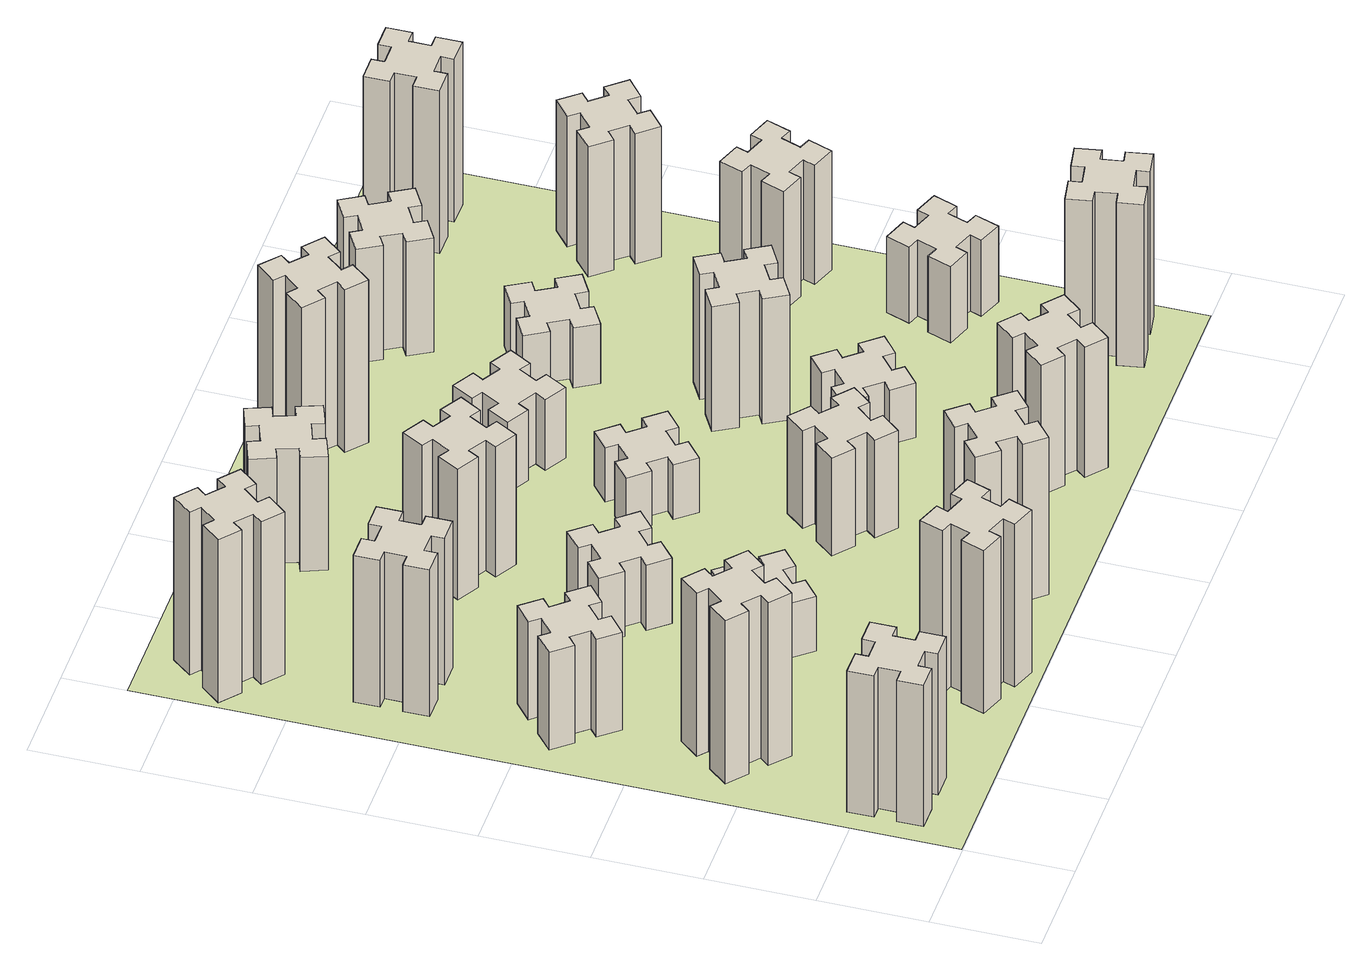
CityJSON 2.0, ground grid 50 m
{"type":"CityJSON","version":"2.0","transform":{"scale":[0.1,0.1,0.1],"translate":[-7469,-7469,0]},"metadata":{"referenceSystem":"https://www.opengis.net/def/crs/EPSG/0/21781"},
"CityObjects":{
"building1":{"type":"Building","attributes":{"class":"1000","function":"1000","usage":"1000","yearOfConstruction":2016,"roofType":"1000","measuredHeight":78,"storeysAboveGround":30,"storeysBelowGround":0},"geometry":[{"type":"Solid","lod":"1","boundaries":[[[[0,1,2,3,4,5,6,7,8,9,10,11,12,13,14,15,16,17,18,19]],[[17,16,20,21]],[[16,15,22,20]],[[15,14,23,22]],[[14,13,24,23]],[[13,12,25,24]],[[12,11,26,25]],[[11,10,27,26]],[[10,9,28,27]],[[9,8,29,28]],[[8,7,30,29]],[[7,6,31,30]],[[6,5,32,31]],[[5,4,33,32]],[[4,3,34,33]],[[3,2,35,34]],[[2,1,36,35]],[[1,0,37,36]],[[0,19,38,37]],[[19,18,39,38]],[[18,17,21,39]],[[24,25,26,27,28,29,30,31,32,33,34,35,36,37,38,39,21,20,22,23]]]]}]},
"building2":{"type":"Building","attributes":{"class":"1000","function":"1000","usage":"1000","yearOfConstruction":2016,"roofType":"1000","measuredHeight":90,"storeysAboveGround":30,"storeysBelowGround":0},"geometry":[{"type":"Solid","lod":"1","boundaries":[[[[40,41,42,43,44,45,46,47,48,49,50,51,52,53,54,55,56,57,58,59]],[[57,56,60,61]],[[56,55,62,60]],[[55,54,63,62]],[[54,53,64,63]],[[53,52,65,64]],[[52,51,66,65]],[[51,50,67,66]],[[50,49,68,67]],[[49,48,69,68]],[[48,47,70,69]],[[47,46,71,70]],[[46,45,72,71]],[[45,44,73,72]],[[44,43,74,73]],[[43,42,75,74]],[[42,41,76,75]],[[41,40,77,76]],[[40,59,78,77]],[[59,58,79,78]],[[58,57,61,79]],[[64,65,66,67,68,69,70,71,72,73,74,75,76,77,78,79,61,60,62,63]]]]}]},
"building3":{"type":"Building","attributes":{"class":"1000","function":"1000","usage":"1000","yearOfConstruction":2016,"roofType":"1000","measuredHeight":54,"storeysAboveGround":30,"storeysBelowGround":0},"geometry":[{"type":"Solid","lod":"1","boundaries":[[[[80,81,82,83,84,85,86,87,88,89,90,91,92,93,94,95,96,97,98,99]],[[97,96,100,101]],[[96,95,102,100]],[[95,94,103,102]],[[94,93,104,103]],[[93,92,105,104]],[[92,91,106,105]],[[91,90,107,106]],[[90,89,108,107]],[[89,88,109,108]],[[88,87,110,109]],[[87,86,111,110]],[[86,85,112,111]],[[85,84,113,112]],[[84,83,114,113]],[[83,82,115,114]],[[82,81,116,115]],[[81,80,117,116]],[[80,99,118,117]],[[99,98,119,118]],[[98,97,101,119]],[[104,105,106,107,108,109,110,111,112,113,114,115,116,117,118,119,101,100,102,103]]]]}]},
"building4":{"type":"Building","attributes":{"class":"1000","function":"1000","usage":"1000","yearOfConstruction":2016,"roofType":"1000","measuredHeight":81,"storeysAboveGround":30,"storeysBelowGround":0},"geometry":[{"type":"Solid","lod":"1","boundaries":[[[[120,121,122,123,124,125,126,127,128,129,130,131,132,133,134,135,136,137,138,139]],[[137,136,140,141]],[[136,135,142,140]],[[135,134,143,142]],[[134,133,144,143]],[[133,132,145,144]],[[132,131,146,145]],[[131,130,147,146]],[[130,129,148,147]],[[129,128,149,148]],[[128,127,150,149]],[[127,126,151,150]],[[126,125,152,151]],[[125,124,153,152]],[[124,123,154,153]],[[123,122,155,154]],[[122,121,156,155]],[[121,120,157,156]],[[120,139,158,157]],[[139,138,159,158]],[[138,137,141,159]],[[144,145,146,147,148,149,150,151,152,153,154,155,156,157,158,159,141,140,142,143]]]]}]},
"building5":{"type":"Building","attributes":{"class":"1000","function":"1000","usage":"1000","yearOfConstruction":2016,"roofType":"1000","measuredHeight":90,"storeysAboveGround":30,"storeysBelowGround":0},"geometry":[{"type":"Solid","lod":"1","boundaries":[[[[160,161,162,163,164,165,166,167,168,169,170,171,172,173,174,175,176,177,178,179]],[[177,176,180,181]],[[176,175,182,180]],[[175,174,183,182]],[[174,173,184,183]],[[173,172,185,184]],[[172,171,186,185]],[[171,170,187,186]],[[170,169,188,187]],[[169,168,189,188]],[[168,167,190,189]],[[167,166,191,190]],[[166,165,192,191]],[[165,164,193,192]],[[164,163,194,193]],[[163,162,195,194]],[[162,161,196,195]],[[161,160,197,196]],[[160,179,198,197]],[[179,178,199,198]],[[178,177,181,199]],[[184,185,186,187,188,189,190,191,192,193,194,195,196,197,198,199,181,180,182,183]]]]}]},
"building6":{"type":"Building","attributes":{"class":"1000","function":"1000","usage":"1000","yearOfConstruction":2016,"roofType":"1000","measuredHeight":90,"storeysAboveGround":30,"storeysBelowGround":0},"geometry":[{"type":"Solid","lod":"1","boundaries":[[[[200,201,202,203,204,205,206,207,208,209,210,211,212,213,214,215,216,217,218,219]],[[217,216,220,221]],[[216,215,222,220]],[[215,214,223,222]],[[214,213,224,223]],[[213,212,225,224]],[[212,211,226,225]],[[211,210,227,226]],[[210,209,228,227]],[[209,208,229,228]],[[208,207,230,229]],[[207,206,231,230]],[[206,205,232,231]],[[205,204,233,232]],[[204,203,234,233]],[[203,202,235,234]],[[202,201,236,235]],[[201,200,237,236]],[[200,219,238,237]],[[219,218,239,238]],[[218,217,221,239]],[[224,225,226,227,228,229,230,231,232,233,234,235,236,237,238,239,221,220,222,223]]]]}]},
"building7":{"type":"Building","attributes":{"class":"1000","function":"1000","usage":"1000","yearOfConstruction":2016,"roofType":"1000","measuredHeight":30,"storeysAboveGround":30,"storeysBelowGround":0},"geometry":[{"type":"Solid","lod":"1","boundaries":[[[[240,241,242,243,244,245,246,247,248,249,250,251,252,253,254,255,256,257,258,259]],[[257,256,260,261]],[[256,255,262,260]],[[255,254,263,262]],[[254,253,264,263]],[[253,252,265,264]],[[252,251,266,265]],[[251,250,267,266]],[[250,249,268,267]],[[249,248,269,268]],[[248,247,270,269]],[[247,246,271,270]],[[246,245,272,271]],[[245,244,273,272]],[[244,243,274,273]],[[243,242,275,274]],[[242,241,276,275]],[[241,240,277,276]],[[240,259,278,277]],[[259,258,279,278]],[[258,257,261,279]],[[264,265,266,267,268,269,270,271,272,273,274,275,276,277,278,279,261,260,262,263]]]]}]},
"building8":{"type":"Building","attributes":{"class":"1000","function":"1000","usage":"1000","yearOfConstruction":2016,"roofType":"1000","measuredHeight":36,"storeysAboveGround":30,"storeysBelowGround":0},"geometry":[{"type":"Solid","lod":"1","boundaries":[[[[280,281,282,283,284,285,286,287,288,289,290,291,292,293,294,295,296,297,298,299]],[[297,296,300,301]],[[296,295,302,300]],[[295,294,303,302]],[[294,293,304,303]],[[293,292,305,304]],[[292,291,306,305]],[[291,290,307,306]],[[290,289,308,307]],[[289,288,309,308]],[[288,287,310,309]],[[287,286,311,310]],[[286,285,312,311]],[[285,284,313,312]],[[284,283,314,313]],[[283,282,315,314]],[[282,281,316,315]],[[281,280,317,316]],[[280,299,318,317]],[[299,298,319,318]],[[298,297,301,319]],[[304,305,306,307,308,309,310,311,312,313,314,315,316,317,318,319,301,300,302,303]]]]}]},
"building9":{"type":"Building","attributes":{"class":"1000","function":"1000","usage":"1000","yearOfConstruction":2016,"roofType":"1000","measuredHeight":87,"storeysAboveGround":30,"storeysBelowGround":0},"geometry":[{"type":"Solid","lod":"1","boundaries":[[[[320,321,322,323,324,325,326,327,328,329,330,331,332,333,334,335,336,337,338,339]],[[337,336,340,341]],[[336,335,342,340]],[[335,334,343,342]],[[334,333,344,343]],[[333,332,345,344]],[[332,331,346,345]],[[331,330,347,346]],[[330,329,348,347]],[[329,328,349,348]],[[328,327,350,349]],[[327,326,351,350]],[[326,325,352,351]],[[325,324,353,352]],[[324,323,354,353]],[[323,322,355,354]],[[322,321,356,355]],[[321,320,357,356]],[[320,339,358,357]],[[339,338,359,358]],[[338,337,341,359]],[[344,345,346,347,348,349,350,351,352,353,354,355,356,357,358,359,341,340,342,343]]]]}]},
"building10":{"type":"Building","attributes":{"class":"1000","function":"1000","usage":"1000","yearOfConstruction":2016,"roofType":"1000","measuredHeight":72,"storeysAboveGround":30,"storeysBelowGround":0},"geometry":[{"type":"Solid","lod":"1","boundaries":[[[[360,361,362,363,364,365,366,367,368,369,370,371,372,373,374,375,376,377,378,379]],[[377,376,380,381]],[[376,375,382,380]],[[375,374,383,382]],[[374,373,384,383]],[[373,372,385,384]],[[372,371,386,385]],[[371,370,387,386]],[[370,369,388,387]],[[369,368,389,388]],[[368,367,390,389]],[[367,366,391,390]],[[366,365,392,391]],[[365,364,393,392]],[[364,363,394,393]],[[363,362,395,394]],[[362,361,396,395]],[[361,360,397,396]],[[360,379,398,397]],[[379,378,399,398]],[[378,377,381,399]],[[384,385,386,387,388,389,390,391,392,393,394,395,396,397,398,399,381,380,382,383]]]]}]},
"building11":{"type":"Building","attributes":{"class":"1000","function":"1000","usage":"1000","yearOfConstruction":2016,"roofType":"1000","measuredHeight":63,"storeysAboveGround":30,"storeysBelowGround":0},"geometry":[{"type":"Solid","lod":"1","boundaries":[[[[400,401,402,403,404,405,406,407,408,409,410,411,412,413,414,415,416,417,418,419]],[[417,416,420,421]],[[416,415,422,420]],[[415,414,423,422]],[[414,413,424,423]],[[413,412,425,424]],[[412,411,426,425]],[[411,410,427,426]],[[410,409,428,427]],[[409,408,429,428]],[[408,407,430,429]],[[407,406,431,430]],[[406,405,432,431]],[[405,404,433,432]],[[404,403,434,433]],[[403,402,435,434]],[[402,401,436,435]],[[401,400,437,436]],[[400,419,438,437]],[[419,418,439,438]],[[418,417,421,439]],[[424,425,426,427,428,429,430,431,432,433,434,435,436,437,438,439,421,420,422,423]]]]}]},
"building12":{"type":"Building","attributes":{"class":"1000","function":"1000","usage":"1000","yearOfConstruction":2016,"roofType":"1000","measuredHeight":54,"storeysAboveGround":30,"storeysBelowGround":0},"geometry":[{"type":"Solid","lod":"1","boundaries":[[[[440,441,442,443,444,445,446,447,448,449,450,451,452,453,454,455,456,457,458,459]],[[457,456,460,461]],[[456,455,462,460]],[[455,454,463,462]],[[454,453,464,463]],[[453,452,465,464]],[[452,451,466,465]],[[451,450,467,466]],[[450,449,468,467]],[[449,448,469,468]],[[448,447,470,469]],[[447,446,471,470]],[[446,445,472,471]],[[445,444,473,472]],[[444,443,474,473]],[[443,442,475,474]],[[442,441,476,475]],[[441,440,477,476]],[[440,459,478,477]],[[459,458,479,478]],[[458,457,461,479]],[[464,465,466,467,468,469,470,471,472,473,474,475,476,477,478,479,461,460,462,463]]]]}]},
"building13":{"type":"Building","attributes":{"class":"1000","function":"1000","usage":"1000","yearOfConstruction":2016,"roofType":"1000","measuredHeight":30,"storeysAboveGround":30,"storeysBelowGround":0},"geometry":[{"type":"Solid","lod":"1","boundaries":[[[[480,481,482,483,484,485,486,487,488,489,490,491,492,493,494,495,496,497,498,499]],[[497,496,500,501]],[[496,495,502,500]],[[495,494,503,502]],[[494,493,504,503]],[[493,492,505,504]],[[492,491,506,505]],[[491,490,507,506]],[[490,489,508,507]],[[489,488,509,508]],[[488,487,510,509]],[[487,486,511,510]],[[486,485,512,511]],[[485,484,513,512]],[[484,483,514,513]],[[483,482,515,514]],[[482,481,516,515]],[[481,480,517,516]],[[480,499,518,517]],[[499,498,519,518]],[[498,497,501,519]],[[504,505,506,507,508,509,510,511,512,513,514,515,516,517,518,519,501,500,502,503]]]]}]},
"building14":{"type":"Building","attributes":{"class":"1000","function":"1000","usage":"1000","yearOfConstruction":2016,"roofType":"1000","measuredHeight":72,"storeysAboveGround":30,"storeysBelowGround":0},"geometry":[{"type":"Solid","lod":"1","boundaries":[[[[520,521,522,523,524,525,526,527,528,529,530,531,532,533,534,535,536,537,538,539]],[[537,536,540,541]],[[536,535,542,540]],[[535,534,543,542]],[[534,533,544,543]],[[533,532,545,544]],[[532,531,546,545]],[[531,530,547,546]],[[530,529,548,547]],[[529,528,549,548]],[[528,527,550,549]],[[527,526,551,550]],[[526,525,552,551]],[[525,524,553,552]],[[524,523,554,553]],[[523,522,555,554]],[[522,521,556,555]],[[521,520,557,556]],[[520,539,558,557]],[[539,538,559,558]],[[538,537,541,559]],[[544,545,546,547,548,549,550,551,552,553,554,555,556,557,558,559,541,540,542,543]]]]}]},
"building15":{"type":"Building","attributes":{"class":"1000","function":"1000","usage":"1000","yearOfConstruction":2016,"roofType":"1000","measuredHeight":39,"storeysAboveGround":30,"storeysBelowGround":0},"geometry":[{"type":"Solid","lod":"1","boundaries":[[[[560,561,562,563,564,565,566,567,568,569,570,571,572,573,574,575,576,577,578,579]],[[577,576,580,581]],[[576,575,582,580]],[[575,574,583,582]],[[574,573,584,583]],[[573,572,585,584]],[[572,571,586,585]],[[571,570,587,586]],[[570,569,588,587]],[[569,568,589,588]],[[568,567,590,589]],[[567,566,591,590]],[[566,565,592,591]],[[565,564,593,592]],[[564,563,594,593]],[[563,562,595,594]],[[562,561,596,595]],[[561,560,597,596]],[[560,579,598,597]],[[579,578,599,598]],[[578,577,581,599]],[[584,585,586,587,588,589,590,591,592,593,594,595,596,597,598,599,581,580,582,583]]]]}]},
"building16":{"type":"Building","attributes":{"class":"1000","function":"1000","usage":"1000","yearOfConstruction":2016,"roofType":"1000","measuredHeight":90,"storeysAboveGround":30,"storeysBelowGround":0},"geometry":[{"type":"Solid","lod":"1","boundaries":[[[[600,601,602,603,604,605,606,607,608,609,610,611,612,613,614,615,616,617,618,619]],[[617,616,620,621]],[[616,615,622,620]],[[615,614,623,622]],[[614,613,624,623]],[[613,612,625,624]],[[612,611,626,625]],[[611,610,627,626]],[[610,609,628,627]],[[609,608,629,628]],[[608,607,630,629]],[[607,606,631,630]],[[606,605,632,631]],[[605,604,633,632]],[[604,603,634,633]],[[603,602,635,634]],[[602,601,636,635]],[[601,600,637,636]],[[600,619,638,637]],[[619,618,639,638]],[[618,617,621,639]],[[624,625,626,627,628,629,630,631,632,633,634,635,636,637,638,639,621,620,622,623]]]]}]},
"building17":{"type":"Building","attributes":{"class":"1000","function":"1000","usage":"1000","yearOfConstruction":2016,"roofType":"1000","measuredHeight":30,"storeysAboveGround":30,"storeysBelowGround":0},"geometry":[{"type":"Solid","lod":"1","boundaries":[[[[640,641,642,643,644,645,646,647,648,649,650,651,652,653,654,655,656,657,658,659]],[[657,656,660,661]],[[656,655,662,660]],[[655,654,663,662]],[[654,653,664,663]],[[653,652,665,664]],[[652,651,666,665]],[[651,650,667,666]],[[650,649,668,667]],[[649,648,669,668]],[[648,647,670,669]],[[647,646,671,670]],[[646,645,672,671]],[[645,644,673,672]],[[644,643,674,673]],[[643,642,675,674]],[[642,641,676,675]],[[641,640,677,676]],[[640,659,678,677]],[[659,658,679,678]],[[658,657,661,679]],[[664,665,666,667,668,669,670,671,672,673,674,675,676,677,678,679,661,660,662,663]]]]}]},
"building18":{"type":"Building","attributes":{"class":"1000","function":"1000","usage":"1000","yearOfConstruction":2016,"roofType":"1000","measuredHeight":69,"storeysAboveGround":30,"storeysBelowGround":0},"geometry":[{"type":"Solid","lod":"1","boundaries":[[[[680,681,682,683,684,685,686,687,688,689,690,691,692,693,694,695,696,697,698,699]],[[697,696,700,701]],[[696,695,702,700]],[[695,694,703,702]],[[694,693,704,703]],[[693,692,705,704]],[[692,691,706,705]],[[691,690,707,706]],[[690,689,708,707]],[[689,688,709,708]],[[688,687,710,709]],[[687,686,711,710]],[[686,685,712,711]],[[685,684,713,712]],[[684,683,714,713]],[[683,682,715,714]],[[682,681,716,715]],[[681,680,717,716]],[[680,699,718,717]],[[699,698,719,718]],[[698,697,701,719]],[[704,705,706,707,708,709,710,711,712,713,714,715,716,717,718,719,701,700,702,703]]]]}]},
"building19":{"type":"Building","attributes":{"class":"1000","function":"1000","usage":"1000","yearOfConstruction":2016,"roofType":"1000","measuredHeight":33,"storeysAboveGround":30,"storeysBelowGround":0},"geometry":[{"type":"Solid","lod":"1","boundaries":[[[[720,721,722,723,724,725,726,727,728,729,730,731,732,733,734,735,736,737,738,739]],[[737,736,740,741]],[[736,735,742,740]],[[735,734,743,742]],[[734,733,744,743]],[[733,732,745,744]],[[732,731,746,745]],[[731,730,747,746]],[[730,729,748,747]],[[729,728,749,748]],[[728,727,750,749]],[[727,726,751,750]],[[726,725,752,751]],[[725,724,753,752]],[[724,723,754,753]],[[723,722,755,754]],[[722,721,756,755]],[[721,720,757,756]],[[720,739,758,757]],[[739,738,759,758]],[[738,737,741,759]],[[744,745,746,747,748,749,750,751,752,753,754,755,756,757,758,759,741,740,742,743]]]]}]},
"building20":{"type":"Building","attributes":{"class":"1000","function":"1000","usage":"1000","yearOfConstruction":2016,"roofType":"1000","measuredHeight":90,"storeysAboveGround":30,"storeysBelowGround":0},"geometry":[{"type":"Solid","lod":"1","boundaries":[[[[760,761,762,763,764,765,766,767,768,769,770,771,772,773,774,775,776,777,778,779]],[[777,776,780,781]],[[776,775,782,780]],[[775,774,783,782]],[[774,773,784,783]],[[773,772,785,784]],[[772,771,786,785]],[[771,770,787,786]],[[770,769,788,787]],[[769,768,789,788]],[[768,767,790,789]],[[767,766,791,790]],[[766,765,792,791]],[[765,764,793,792]],[[764,763,794,793]],[[763,762,795,794]],[[762,761,796,795]],[[761,760,797,796]],[[760,779,798,797]],[[779,778,799,798]],[[778,777,781,799]],[[784,785,786,787,788,789,790,791,792,793,794,795,796,797,798,799,781,780,782,783]]]]}]},
"building21":{"type":"Building","attributes":{"class":"1000","function":"1000","usage":"1000","yearOfConstruction":2016,"roofType":"1000","measuredHeight":63,"storeysAboveGround":30,"storeysBelowGround":0},"geometry":[{"type":"Solid","lod":"1","boundaries":[[[[800,801,802,803,804,805,806,807,808,809,810,811,812,813,814,815,816,817,818,819]],[[817,816,820,821]],[[816,815,822,820]],[[815,814,823,822]],[[814,813,824,823]],[[813,812,825,824]],[[812,811,826,825]],[[811,810,827,826]],[[810,809,828,827]],[[809,808,829,828]],[[808,807,830,829]],[[807,806,831,830]],[[806,805,832,831]],[[805,804,833,832]],[[804,803,834,833]],[[803,802,835,834]],[[802,801,836,835]],[[801,800,837,836]],[[800,819,838,837]],[[819,818,839,838]],[[818,817,821,839]],[[824,825,826,827,828,829,830,831,832,833,834,835,836,837,838,839,821,820,822,823]]]]}]},
"building22":{"type":"Building","attributes":{"class":"1000","function":"1000","usage":"1000","yearOfConstruction":2016,"roofType":"1000","measuredHeight":42,"storeysAboveGround":30,"storeysBelowGround":0},"geometry":[{"type":"Solid","lod":"1","boundaries":[[[[840,841,842,843,844,845,846,847,848,849,850,851,852,853,854,855,856,857,858,859]],[[857,856,860,861]],[[856,855,862,860]],[[855,854,863,862]],[[854,853,864,863]],[[853,852,865,864]],[[852,851,866,865]],[[851,850,867,866]],[[850,849,868,867]],[[849,848,869,868]],[[848,847,870,869]],[[847,846,871,870]],[[846,845,872,871]],[[845,844,873,872]],[[844,843,874,873]],[[843,842,875,874]],[[842,841,876,875]],[[841,840,877,876]],[[840,859,878,877]],[[859,858,879,878]],[[858,857,861,879]],[[864,865,866,867,868,869,870,871,872,873,874,875,876,877,878,879,861,860,862,863]]]]}]},
"building23":{"type":"Building","attributes":{"class":"1000","function":"1000","usage":"1000","yearOfConstruction":2016,"roofType":"1000","measuredHeight":66,"storeysAboveGround":30,"storeysBelowGround":0},"geometry":[{"type":"Solid","lod":"1","boundaries":[[[[880,881,882,883,884,885,886,887,888,889,890,891,892,893,894,895,896,897,898,899]],[[897,896,900,901]],[[896,895,902,900]],[[895,894,903,902]],[[894,893,904,903]],[[893,892,905,904]],[[892,891,906,905]],[[891,890,907,906]],[[890,889,908,907]],[[889,888,909,908]],[[888,887,910,909]],[[887,886,911,910]],[[886,885,912,911]],[[885,884,913,912]],[[884,883,914,913]],[[883,882,915,914]],[[882,881,916,915]],[[881,880,917,916]],[[880,899,918,917]],[[899,898,919,918]],[[898,897,901,919]],[[904,905,906,907,908,909,910,911,912,913,914,915,916,917,918,919,901,900,902,903]]]]}]},
"building24":{"type":"Building","attributes":{"class":"1000","function":"1000","usage":"1000","yearOfConstruction":2016,"roofType":"1000","measuredHeight":72,"storeysAboveGround":30,"storeysBelowGround":0},"geometry":[{"type":"Solid","lod":"1","boundaries":[[[[920,921,922,923,924,925,926,927,928,929,930,931,932,933,934,935,936,937,938,939]],[[937,936,940,941]],[[936,935,942,940]],[[935,934,943,942]],[[934,933,944,943]],[[933,932,945,944]],[[932,931,946,945]],[[931,930,947,946]],[[930,929,948,947]],[[929,928,949,948]],[[928,927,950,949]],[[927,926,951,950]],[[926,925,952,951]],[[925,924,953,952]],[[924,923,954,953]],[[923,922,955,954]],[[922,921,956,955]],[[921,920,957,956]],[[920,939,958,957]],[[939,938,959,958]],[[938,937,941,959]],[[944,945,946,947,948,949,950,951,952,953,954,955,956,957,958,959,941,940,942,943]]]]}]},
"building25":{"type":"Building","attributes":{"class":"1000","function":"1000","usage":"1000","yearOfConstruction":2016,"roofType":"1000","measuredHeight":90,"storeysAboveGround":30,"storeysBelowGround":0},"geometry":[{"type":"Solid","lod":"1","boundaries":[[[[960,961,962,963,964,965,966,967,968,969,970,971,972,973,974,975,976,977,978,979]],[[977,976,980,981]],[[976,975,982,980]],[[975,974,983,982]],[[974,973,984,983]],[[973,972,985,984]],[[972,971,986,985]],[[971,970,987,986]],[[970,969,988,987]],[[969,968,989,988]],[[968,967,990,989]],[[967,966,991,990]],[[966,965,992,991]],[[965,964,993,992]],[[964,963,994,993]],[[963,962,995,994]],[[962,961,996,995]],[[961,960,997,996]],[[960,979,998,997]],[[979,978,999,998]],[[978,977,981,999]],[[984,985,986,987,988,989,990,991,992,993,994,995,996,997,998,999,981,980,982,983]]]]}]},
"landuse1":{"type":"LandUse","attributes":{"name":"plot1","function":"1010"},"geometry":[{"type":"MultiSurface","lod":"1","boundaries":[[[1000,1001,1002,1003]]]}]}
},
"vertices":[
[165,425,0],[165,325,0],[105,325,0],[105,205,0],[225,205,0],[225,265,0],[325,265,0],[325,205,0],[445,205,0],[445,325,0],[385,325,0],[385,425,0],[445,425,0],[445,545,0],[325,545,0],[325,485,0],[225,485,0],[225,545,0],[105,545,0],[105,425,0],[225,485,780],[225,545,780],[325,485,780],[325,545,780],[445,545,780],[445,425,780],[385,425,780],[385,325,780],[445,325,780],[445,205,780],[325,205,780],[325,265,780],[225,265,780],[225,205,780],[105,205,780],[105,325,780],[165,325,780],[165,425,780],[105,425,780],[105,545,780],
[484,1167,0],[408,1232,0],[446,1278,0],[354,1355,0],[277,1263,0],[323,1224,0],[259,1148,0],[213,1186,0],[136,1094,0],[228,1017,0],[266,1063,0],[343,999,0],[304,953,0],[396,876,0],[473,968,0],[427,1006,0],[492,1083,0],[538,1044,0],[615,1136,0],[523,1213,0],[492,1083,900],[538,1044,900],[427,1006,900],[473,968,900],[396,876,900],[304,953,900],[343,999,900],[266,1063,900],[228,1017,900],[136,1094,900],[213,1186,900],[259,1148,900],[323,1224,900],[277,1263,900],[354,1355,900],[446,1278,900],[408,1232,900],[484,1167,900],[523,1213,900],[615,1136,900],
[492,1888,0],[427,1964,0],[473,2003,0],[396,2095,0],[304,2018,0],[343,1972,0],[266,1907,0],[228,1953,0],[136,1876,0],[213,1784,0],[259,1823,0],[323,1746,0],[277,1708,0],[354,1616,0],[446,1693,0],[408,1739,0],[484,1803,0],[523,1757,0],[615,1834,0],[538,1926,0],[484,1803,540],[523,1757,540],[408,1739,540],[446,1693,540],[354,1616,540],[277,1708,540],[323,1746,540],[259,1823,540],[213,1784,540],[136,1876,540],[228,1953,540],[266,1907,540],[343,1972,540],[304,2018,540],[396,2095,540],[473,2003,540],[427,1964,540],[492,1888,540],[538,1926,540],[615,1834,540],
[485,2545,0],[485,2645,0],[545,2645,0],[545,2765,0],[425,2765,0],[425,2705,0],[325,2705,0],[325,2765,0],[205,2765,0],[205,2645,0],[265,2645,0],[265,2545,0],[205,2545,0],[205,2425,0],[325,2425,0],[325,2485,0],[425,2485,0],[425,2425,0],[545,2425,0],[545,2545,0],[425,2485,810],[425,2425,810],[325,2485,810],[325,2425,810],[205,2425,810],[205,2545,810],[265,2545,810],[265,2645,810],[205,2645,810],[205,2765,810],[325,2765,810],[325,2705,810],[425,2705,810],[425,2765,810],[545,2765,810],[545,2645,810],[485,2645,810],[485,2545,810],[545,2545,810],[545,2425,810],
[1029,360,0],[995,266,0],[939,287,0],[897,174,0],[1010,133,0],[1031,189,0],[1125,155,0],[1104,99,0],[1217,57,0],[1258,170,0],[1202,191,0],[1236,285,0],[1292,264,0],[1333,377,0],[1220,418,0],[1200,362,0],[1106,396,0],[1127,452,0],[1014,493,0],[973,380,0],[1106,396,900],[1127,452,900],[1200,362,900],[1220,418,900],[1333,377,900],[1292,264,900],[1236,285,900],[1202,191,900],[1258,170,900],[1217,57,900],[1104,99,900],[1125,155,900],[1031,189,900],[1010,133,900],[897,174,900],[939,287,900],[995,266,900],[1029,360,900],[973,380,900],[1014,493,900],
[384,3387,0],[308,3452,0],[346,3498,0],[254,3575,0],[177,3483,0],[223,3444,0],[159,3368,0],[113,3406,0],[36,3314,0],[128,3237,0],[166,3283,0],[243,3219,0],[204,3173,0],[296,3096,0],[373,3188,0],[327,3226,0],[392,3303,0],[438,3264,0],[515,3356,0],[423,3433,0],[392,3303,900],[438,3264,900],[327,3226,900],[373,3188,900],[296,3096,900],[204,3173,900],[243,3219,900],[166,3283,900],[128,3237,900],[36,3314,900],[113,3406,900],[159,3368,900],[223,3444,900],[177,3483,900],[254,3575,900],[346,3498,900],[308,3452,900],[384,3387,900],[423,3433,900],[515,3356,900],
[1083,1332,0],[1006,1267,0],[968,1313,0],[876,1236,0],[953,1144,0],[999,1183,0],[1063,1106,0],[1017,1068,0],[1094,976,0],[1186,1053,0],[1148,1099,0],[1224,1163,0],[1263,1117,0],[1355,1194,0],[1278,1286,0],[1232,1248,0],[1167,1324,0],[1213,1363,0],[1136,1455,0],[1044,1378,0],[1167,1324,300],[1213,1363,300],[1232,1248,300],[1278,1286,300],[1355,1194,300],[1263,1117,300],[1224,1163,300],[1148,1099,300],[1186,1053,300],[1094,976,300],[1017,1068,300],[1063,1106,300],[999,1183,300],[953,1144,300],[876,1236,300],[968,1313,300],[1006,1267,300],[1083,1332,300],[1044,1378,300],[1136,1455,300],
[1083,1972,0],[1006,1907,0],[968,1953,0],[876,1876,0],[953,1784,0],[999,1823,0],[1063,1746,0],[1017,1708,0],[1094,1616,0],[1186,1693,0],[1148,1739,0],[1224,1803,0],[1263,1757,0],[1355,1834,0],[1278,1926,0],[1232,1888,0],[1167,1964,0],[1213,2003,0],[1136,2095,0],[1044,2018,0],[1167,1964,360],[1213,2003,360],[1232,1888,360],[1278,1926,360],[1355,1834,360],[1263,1757,360],[1224,1803,360],[1148,1739,360],[1186,1693,360],[1094,1616,360],[1017,1708,360],[1063,1746,360],[999,1823,360],[953,1784,360],[876,1876,360],[968,1953,360],[1006,1907,360],[1083,1972,360],[1044,2018,360],[1136,2095,360],
[1639,343,0],[1703,266,0],[1657,228,0],[1734,136,0],[1826,213,0],[1788,259,0],[1864,323,0],[1903,277,0],[1995,354,0],[1918,446,0],[1872,408,0],[1807,484,0],[1853,523,0],[1776,615,0],[1684,538,0],[1723,492,0],[1646,427,0],[1608,473,0],[1516,396,0],[1593,304,0],[1646,427,870],[1608,473,870],[1723,492,870],[1684,538,870],[1776,615,870],[1853,523,870],[1807,484,870],[1872,408,870],[1918,446,870],[1995,354,870],[1903,277,870],[1864,323,870],[1788,259,870],[1826,213,870],[1734,136,870],[1657,228,870],[1703,266,870],[1639,343,870],[1593,304,870],[1516,396,870],
[1314,2666,0],[1227,2716,0],[1257,2768,0],[1153,2828,0],[1093,2724,0],[1145,2694,0],[1095,2607,0],[1043,2637,0],[983,2533,0],[1087,2473,0],[1117,2525,0],[1204,2475,0],[1174,2423,0],[1278,2363,0],[1338,2467,0],[1286,2497,0],[1336,2584,0],[1388,2554,0],[1448,2658,0],[1344,2718,0],[1336,2584,720],[1388,2554,720],[1286,2497,720],[1338,2467,720],[1278,2363,720],[1174,2423,720],[1204,2475,720],[1117,2525,720],[1087,2473,720],[983,2533,720],[1043,2637,720],[1095,2607,720],[1145,2694,720],[1093,2724,720],[1153,2828,720],[1257,2768,720],[1227,2716,720],[1314,2666,720],[1344,2718,720],[1448,2658,720],
[1125,3456,0],[1031,3422,0],[1010,3478,0],[897,3437,0],[939,3324,0],[995,3345,0],[1029,3251,0],[973,3230,0],[1014,3117,0],[1127,3159,0],[1106,3215,0],[1200,3249,0],[1220,3193,0],[1333,3234,0],[1292,3347,0],[1236,3326,0],[1202,3420,0],[1258,3440,0],[1217,3553,0],[1104,3512,0],[1202,3420,630],[1258,3440,630],[1236,3326,630],[1292,3347,630],[1333,3234,630],[1220,3193,630],[1200,3249,630],[1106,3215,630],[1127,3159,630],[1014,3117,630],[973,3230,630],[1029,3251,630],[995,3345,630],[939,3324,630],[897,3437,630],[1010,3478,630],[1031,3422,630],[1125,3456,630],[1104,3512,630],[1217,3553,630],
[1846,1063,0],[1923,999,0],[1884,953,0],[1976,876,0],[2053,968,0],[2007,1006,0],[2072,1083,0],[2118,1044,0],[2195,1136,0],[2103,1213,0],[2064,1167,0],[1988,1232,0],[2026,1278,0],[1934,1355,0],[1857,1263,0],[1903,1224,0],[1839,1148,0],[1793,1186,0],[1716,1094,0],[1808,1017,0],[1839,1148,540],[1793,1186,540],[1903,1224,540],[1857,1263,540],[1934,1355,540],[2026,1278,540],[1988,1232,540],[2064,1167,540],[2103,1213,540],[2195,1136,540],[2118,1044,540],[2072,1083,540],[2007,1006,540],[2053,968,540],[1976,876,540],[1884,953,540],[1923,999,540],[1846,1063,540],[1808,1017,540],[1716,1094,540],
[1972,1988,0],[1907,2064,0],[1953,2103,0],[1876,2195,0],[1784,2118,0],[1823,2072,0],[1746,2007,0],[1708,2053,0],[1616,1976,0],[1693,1884,0],[1739,1923,0],[1803,1846,0],[1757,1808,0],[1834,1716,0],[1926,1793,0],[1888,1839,0],[1964,1903,0],[2003,1857,0],[2095,1934,0],[2018,2026,0],[1964,1903,300],[2003,1857,300],[1888,1839,300],[1926,1793,300],[1834,1716,300],[1757,1808,300],[1803,1846,300],[1739,1923,300],[1693,1884,300],[1616,1976,300],[1708,2053,300],[1746,2007,300],[1823,2072,300],[1784,2118,300],[1876,2195,300],[1953,2103,300],[1907,2064,300],[1972,1988,300],[2018,2026,300],[2095,1934,300],
[2486,323,0],[2563,259,0],[2524,213,0],[2616,136,0],[2693,228,0],[2647,266,0],[2712,343,0],[2758,304,0],[2835,396,0],[2743,473,0],[2704,427,0],[2628,492,0],[2666,538,0],[2574,615,0],[2497,523,0],[2543,484,0],[2479,408,0],[2433,446,0],[2356,354,0],[2448,277,0],[2479,408,720],[2433,446,720],[2543,484,720],[2497,523,720],[2574,615,720],[2666,538,720],[2628,492,720],[2704,427,720],[2743,473,720],[2835,396,720],[2758,304,720],[2712,343,720],[2647,266,720],[2693,228,720],[2616,136,720],[2524,213,720],[2563,259,720],[2486,323,720],[2448,277,720],[2356,354,720],
[2026,2497,0],[2076,2584,0],[2128,2554,0],[2188,2658,0],[2084,2718,0],[2054,2666,0],[1967,2716,0],[1997,2768,0],[1893,2828,0],[1833,2724,0],[1885,2694,0],[1835,2607,0],[1783,2637,0],[1723,2533,0],[1827,2473,0],[1857,2525,0],[1944,2475,0],[1914,2423,0],[2018,2363,0],[2078,2467,0],[1944,2475,390],[1914,2423,390],[1857,2525,390],[1827,2473,390],[1723,2533,390],[1783,2637,390],[1835,2607,390],[1885,2694,390],[1833,2724,390],[1893,2828,390],[1997,2768,390],[1967,2716,390],[2054,2666,390],[2084,2718,390],[2188,2658,390],[2128,2554,390],[2076,2584,390],[2026,2497,390],[2078,2467,390],[2018,2363,390],
[1746,3383,0],[1823,3319,0],[1784,3273,0],[1876,3196,0],[1953,3288,0],[1907,3326,0],[1972,3403,0],[2018,3364,0],[2095,3456,0],[2003,3533,0],[1964,3487,0],[1888,3552,0],[1926,3598,0],[1834,3675,0],[1757,3583,0],[1803,3544,0],[1739,3468,0],[1693,3506,0],[1616,3414,0],[1708,3337,0],[1739,3468,900],[1693,3506,900],[1803,3544,900],[1757,3583,900],[1834,3675,900],[1926,3598,900],[1888,3552,900],[1964,3487,900],[2003,3533,900],[2095,3456,900],[2018,3364,900],[1972,3403,900],[1907,3326,900],[1953,3288,900],[1876,3196,900],[1784,3273,900],[1823,3319,900],[1746,3383,900],[1708,3337,900],[1616,3414,900],
[2628,1099,0],[2704,1163,0],[2743,1117,0],[2835,1194,0],[2758,1286,0],[2712,1248,0],[2647,1324,0],[2693,1363,0],[2616,1455,0],[2524,1378,0],[2563,1332,0],[2486,1267,0],[2448,1313,0],[2356,1236,0],[2433,1144,0],[2479,1183,0],[2543,1106,0],[2497,1068,0],[2574,976,0],[2666,1053,0],[2543,1106,300],[2497,1068,300],[2479,1183,300],[2433,1144,300],[2356,1236,300],[2448,1313,300],[2486,1267,300],[2563,1332,300],[2524,1378,300],[2616,1455,300],[2693,1363,300],[2647,1324,300],[2712,1248,300],[2758,1286,300],[2835,1194,300],[2743,1117,300],[2704,1163,300],[2628,1099,300],[2666,1053,300],[2574,976,300],
[2716,1767,0],[2666,1854,0],[2718,1884,0],[2658,1988,0],[2554,1928,0],[2584,1876,0],[2497,1826,0],[2467,1878,0],[2363,1818,0],[2423,1714,0],[2475,1744,0],[2525,1657,0],[2473,1627,0],[2533,1523,0],[2637,1583,0],[2607,1635,0],[2694,1685,0],[2724,1633,0],[2828,1693,0],[2768,1797,0],[2694,1685,690],[2724,1633,690],[2607,1635,690],[2637,1583,690],[2533,1523,690],[2473,1627,690],[2525,1657,690],[2475,1744,690],[2423,1714,690],[2363,1818,690],[2467,1878,690],[2497,1826,690],[2584,1876,690],[2554,1928,690],[2658,1988,690],[2718,1884,690],[2666,1854,690],[2716,1767,690],[2768,1797,690],[2828,1693,690],
[2475,2584,0],[2525,2497,0],[2473,2467,0],[2533,2363,0],[2637,2423,0],[2607,2475,0],[2694,2525,0],[2724,2473,0],[2828,2533,0],[2768,2637,0],[2716,2607,0],[2666,2694,0],[2718,2724,0],[2658,2828,0],[2554,2768,0],[2584,2716,0],[2497,2666,0],[2467,2718,0],[2363,2658,0],[2423,2554,0],[2497,2666,330],[2467,2718,330],[2584,2716,330],[2554,2768,330],[2658,2828,330],[2718,2724,330],[2666,2694,330],[2716,2607,330],[2768,2637,330],[2828,2533,330],[2724,2473,330],[2694,2525,330],[2607,2475,330],[2637,2423,330],[2533,2363,330],[2473,2467,330],[2525,2497,330],[2475,2584,330],[2423,2554,330],[2363,2658,330],
[3465,492,0],[3367,475,0],[3357,534,0],[3238,513,0],[3259,395,0],[3318,405,0],[3336,307,0],[3277,297,0],[3297,178,0],[3416,199,0],[3405,258,0],[3504,276,0],[3514,217,0],[3632,237,0],[3611,356,0],[3552,345,0],[3535,444,0],[3594,454,0],[3573,572,0],[3455,551,0],[3535,444,900],[3594,454,900],[3552,345,900],[3611,356,900],[3632,237,900],[3514,217,900],[3504,276,900],[3405,258,900],[3416,199,900],[3297,178,900],[3277,297,900],[3336,307,900],[3318,405,900],[3259,395,900],[3238,513,900],[3357,534,900],[3367,475,900],[3465,492,900],[3455,551,900],[3573,572,900],
[2716,3347,0],[2666,3434,0],[2718,3464,0],[2658,3568,0],[2554,3508,0],[2584,3456,0],[2497,3406,0],[2467,3458,0],[2363,3398,0],[2423,3294,0],[2475,3324,0],[2525,3237,0],[2473,3207,0],[2533,3103,0],[2637,3163,0],[2607,3215,0],[2694,3265,0],[2724,3213,0],[2828,3273,0],[2768,3377,0],[2694,3265,630],[2724,3213,630],[2607,3215,630],[2637,3163,630],[2533,3103,630],[2473,3207,630],[2525,3237,630],[2475,3324,630],[2423,3294,630],[2363,3398,630],[2467,3458,630],[2497,3406,630],[2584,3456,630],[2554,3508,630],[2658,3568,630],[2718,3464,630],[2666,3434,630],[2716,3347,630],[2768,3377,630],[2828,3273,630],
[3351,1029,0],[3445,995,0],[3424,939,0],[3537,897,0],[3578,1010,0],[3522,1031,0],[3556,1125,0],[3612,1104,0],[3653,1217,0],[3540,1258,0],[3520,1202,0],[3426,1236,0],[3447,1292,0],[3334,1333,0],[3293,1220,0],[3349,1200,0],[3315,1106,0],[3259,1127,0],[3217,1014,0],[3330,973,0],[3315,1106,420],[3259,1127,420],[3349,1200,420],[3293,1220,420],[3334,1333,420],[3447,1292,420],[3426,1236,420],[3520,1202,420],[3540,1258,420],[3653,1217,420],[3612,1104,420],[3556,1125,420],[3522,1031,420],[3578,1010,420],[3537,897,420],[3424,939,420],[3445,995,420],[3351,1029,420],[3330,973,420],[3217,1014,420],
[3520,1942,0],[3426,1976,0],[3447,2032,0],[3334,2073,0],[3293,1960,0],[3349,1940,0],[3315,1846,0],[3259,1867,0],[3217,1754,0],[3330,1713,0],[3351,1769,0],[3445,1735,0],[3424,1679,0],[3537,1637,0],[3578,1750,0],[3522,1771,0],[3556,1865,0],[3612,1844,0],[3653,1957,0],[3540,1998,0],[3556,1865,660],[3612,1844,660],[3522,1771,660],[3578,1750,660],[3537,1637,660],[3424,1679,660],[3445,1735,660],[3351,1769,660],[3330,1713,660],[3217,1754,660],[3259,1867,660],[3315,1846,660],[3349,1940,660],[3293,1960,660],[3334,2073,660],[3447,2032,660],[3426,1976,660],[3520,1942,660],[3540,1998,660],[3653,1957,660],
[3319,2563,0],[3383,2486,0],[3337,2448,0],[3414,2356,0],[3506,2433,0],[3468,2479,0],[3544,2543,0],[3583,2497,0],[3675,2574,0],[3598,2666,0],[3552,2628,0],[3487,2704,0],[3533,2743,0],[3456,2835,0],[3364,2758,0],[3403,2712,0],[3326,2647,0],[3288,2693,0],[3196,2616,0],[3273,2524,0],[3326,2647,720],[3288,2693,720],[3403,2712,720],[3364,2758,720],[3456,2835,720],[3533,2743,720],[3487,2704,720],[3552,2628,720],[3598,2666,720],[3675,2574,720],[3583,2497,720],[3544,2543,720],[3468,2479,720],[3506,2433,720],[3414,2356,720],[3337,2448,720],[3383,2486,720],[3319,2563,720],[3273,2524,720],[3196,2616,720],
[3285,3325,0],[3385,3325,0],[3385,3265,0],[3505,3265,0],[3505,3385,0],[3445,3385,0],[3445,3485,0],[3505,3485,0],[3505,3605,0],[3385,3605,0],[3385,3545,0],[3285,3545,0],[3285,3605,0],[3165,3605,0],[3165,3485,0],[3225,3485,0],[3225,3385,0],[3165,3385,0],[3165,3265,0],[3285,3265,0],[3225,3385,900],[3165,3385,900],[3225,3485,900],[3165,3485,900],[3165,3605,900],[3285,3605,900],[3285,3545,900],[3385,3545,900],[3385,3605,900],[3505,3605,900],[3505,3485,900],[3445,3485,900],[3445,3385,900],[3505,3385,900],[3505,3265,900],[3385,3265,900],[3385,3325,900],[3285,3325,900],[3285,3265,900],[3165,3265,900],
[5,3705,0],[3705,3705,0],[3705,5,0],[5,5,0]
]}
